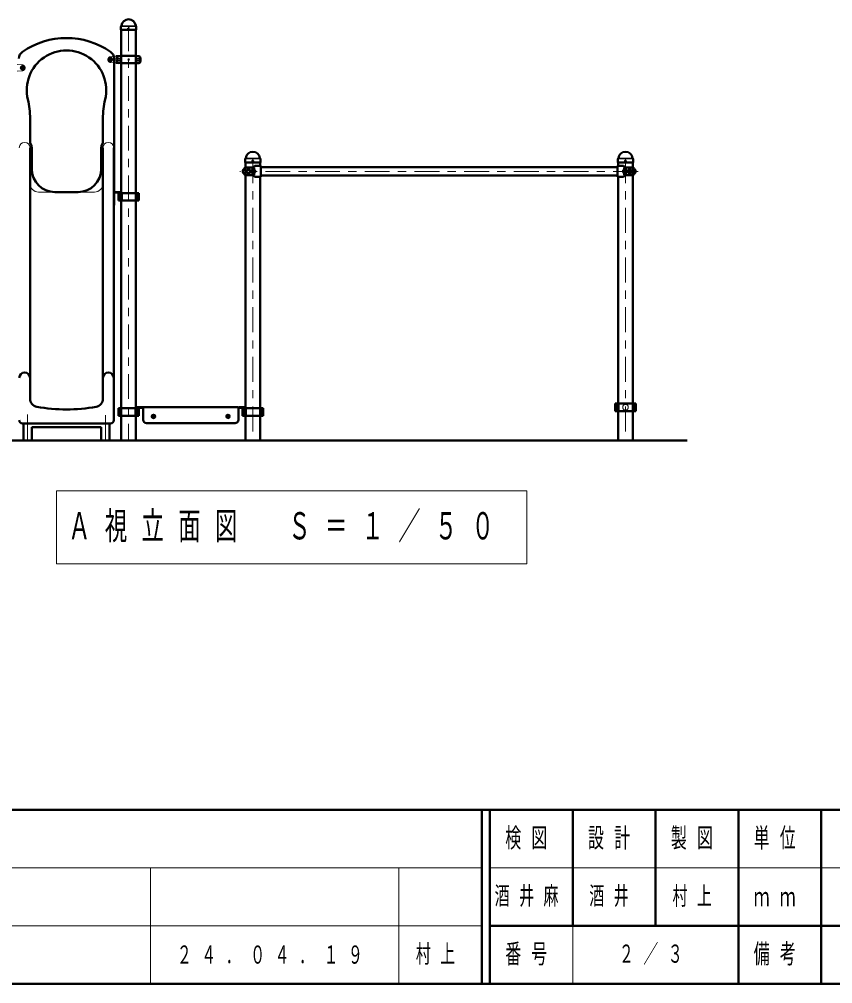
# Model space of a CAD drawing. Units: millimetres on the paper, scale 1:50. Extents: x -385 to 0, y -594 to 267.
# Drawn here: x -299.3 to -201.1, y -297 to -180.5 of the extents above; entities that cross this region are included whole.
import ezdxf

# ---------------------------------------------------------------- set-up
doc = ezdxf.new("R2010")
doc.units = ezdxf.units.MM
doc.linetypes.add('USER1', pattern=[4.5, 2.5, -2])
doc.linetypes.add('USER2', pattern=[6, 3, -1, 1, -1])
doc.layers.add('LY_1', color=140, linetype='Continuous', lineweight=50)
doc.styles.add('ＭＳ ゴシック', font='')
doc.styles.get('ＭＳ ゴシック').set_extended_font_data('MS Gothic')

msp = doc.modelspace()

# ---------------------------------------------------------------- linework, layer by layer
at = {"layer": 'LY_1'}
for p, q in [((-287.062, -181.797), (-287.053, -181.4)), ((-287.029, -181.342), (-287.007, -181.32)), ((-285.236, -181.342), (-285.258, -181.32)), ((-285.204, -181.797), (-285.212, -181.4)), ((-287.052, -181.807), (-287.062, -181.797)), ((-287.052, -181.807), (-285.213, -181.807)), ((-287.024, -231.387), (-287.024, -181.807)), ((-285.242, -231.387), (-285.242, -181.807)), ((-285.204, -181.797), (-285.213, -181.807)), ((-287.053, -184.937), (-287.683, -184.992)), ((-285.213, -184.937), (-287.053, -184.937)), ((-285.213, -184.937), (-284.897, -184.964)), ((-299.013, -186.341), (-298.933, -186.294)), ((-299.013, -186.341), (-299.013, -186.433)), ((-298.933, -186.294), (-298.853, -186.341)), ((-298.853, -186.341), (-298.853, -186.433)), ((-288.413, -185.341), (-288.333, -185.294)), ((-288.413, -185.341), (-288.413, -185.433)), ((-288.413, -185.433), (-288.333, -185.479)), ((-288.333, -185.294), (-288.253, -185.341)), ((-288.333, -185.479), (-288.253, -185.433)), ((-288.253, -185.341), (-288.253, -185.433)), ((-287.883, -197.387), (-287.883, -185.27)), ((-287.053, -185.837), (-287.683, -185.782)), ((-285.213, -185.837), (-287.053, -185.837)), ((-285.213, -185.837), (-284.897, -185.809)), ((-299.013, -186.433), (-298.933, -186.479)), ((-298.933, -186.479), (-298.853, -186.433)), ((-298.033, -195.289), (-298.033, -192.504)), ((-289.233, -195.289), (-289.233, -192.504)), ((-298.033, -226.34), (-298.033, -196.037)), ((-297.833, -196.024), (-297.833, -197.387)), ((-289.433, -196.023), (-289.433, -197.387)), ((-289.233, -226.34), (-289.233, -196.037)), ((-287.933, -228.947), (-287.933, -196.037)), ((-297.833, -196.887), (-297.833, -198.587)), ((-289.433, -196.887), (-289.433, -198.587)), ((-287.883, -202.987), (-287.883, -196.887)), ((-272.062, -197.797), (-272.053, -197.4)), ((-272.052, -197.807), (-272.062, -197.797)), ((-272.052, -197.807), (-270.213, -197.807)), ((-272.029, -197.342), (-272.007, -197.32)), ((-272.024, -231.387), (-272.024, -197.807)), ((-270.236, -197.342), (-270.258, -197.32)), ((-270.242, -198.237), (-270.242, -197.807)), ((-270.204, -197.797), (-270.213, -197.807)), ((-270.204, -197.797), (-270.212, -197.4)), ((-227.062, -197.797), (-227.053, -197.4)), ((-227.052, -197.807), (-227.062, -197.797)), ((-227.052, -197.807), (-225.213, -197.807)), ((-227.029, -197.342), (-227.007, -197.32)), ((-227.024, -198.237), (-227.024, -197.807)), ((-225.236, -197.342), (-225.258, -197.32)), ((-225.242, -231.387), (-225.242, -197.807)), ((-225.204, -197.797), (-225.213, -197.807)), ((-225.204, -197.797), (-225.212, -197.4)), ((-272.267, -198.687), (-272.273, -198.687)), ((-272.267, -199.087), (-272.273, -199.087)), ((-272.055, -198.437), (-271.203, -198.437)), ((-271.456, -198.703), (-271.797, -198.686)), ((-271.456, -199.07), (-271.797, -199.088)), ((-271.456, -198.703), (-271.456, -199.07)), ((-271.163, -198.477), (-271.163, -199.297)), ((-270.962, -198.437), (-271.082, -198.437)), ((-271.082, -198.437), (-271.082, -199.337)), ((-270.962, -198.437), (-270.962, -199.337)), ((-270.962, -198.707), (-270.962, -199.067)), ((-270.962, -198.707), (-270.942, -198.707)), ((-270.962, -199.067), (-270.942, -199.067)), ((-270.158, -198.237), (-270.882, -198.237)), ((-270.842, -198.807), (-270.842, -198.967)), ((-270.158, -198.237), (-270.158, -199.537)), ((-227.108, -198.401), (-270.158, -198.401)), ((-227.108, -198.237), (-226.384, -198.237)), ((-227.108, -198.237), (-227.108, -199.537)), ((-226.424, -198.807), (-226.424, -198.967)), ((-226.304, -198.707), (-226.324, -198.707)), ((-226.304, -199.067), (-226.324, -199.067)), ((-226.304, -198.437), (-226.184, -198.437)), ((-226.304, -198.437), (-226.304, -199.337)), ((-226.304, -198.707), (-226.304, -199.067)), ((-226.184, -198.437), (-226.184, -199.337)), ((-226.103, -198.477), (-226.103, -199.297)), ((-225.211, -198.437), (-226.063, -198.437)), ((-225.809, -198.703), (-225.468, -198.686)), ((-225.809, -198.703), (-225.809, -199.07)), ((-225.809, -199.07), (-225.468, -199.088)), ((-224.998, -198.687), (-224.993, -198.687)), ((-224.998, -199.087), (-224.993, -199.087)), ((-272.053, -199.337), (-271.203, -199.337)), ((-270.962, -199.337), (-271.082, -199.337)), ((-270.158, -199.537), (-270.882, -199.537)), ((-270.242, -231.387), (-270.242, -199.537)), ((-227.108, -199.373), (-270.158, -199.373)), ((-227.108, -199.537), (-226.384, -199.537)), ((-227.024, -231.387), (-227.024, -199.537)), ((-226.304, -199.337), (-226.184, -199.337)), ((-225.213, -199.337), (-226.063, -199.337)), ((-295.033, -201.387), (-292.233, -201.387)), ((-287.024, -201.387), (-287.883, -201.387)), ((-287.024, -201.433), (-287.883, -201.433)), ((-287.369, -201.507), (-284.896, -201.507)), ((-287.369, -201.507), (-287.369, -202.407)), ((-287.369, -202.407), (-284.896, -202.407)), ((-287.213, -201.507), (-287.213, -202.407)), ((-287.154, -201.507), (-287.154, -202.407)), ((-286.967, -201.507), (-286.967, -202.407)), ((-285.063, -201.507), (-285.063, -202.407)), ((-284.896, -201.507), (-284.896, -202.407)), ((-227.369, -226.937), (-224.896, -226.937)), ((-227.369, -226.937), (-227.369, -227.837)), ((-227.213, -226.937), (-227.213, -227.837)), ((-227.154, -226.937), (-227.154, -227.837)), ((-226.967, -226.937), (-226.967, -227.837)), ((-225.063, -226.937), (-225.063, -227.837)), ((-224.896, -226.937), (-224.896, -227.837)), ((-284.896, -227.507), (-287.369, -227.507)), ((-287.369, -227.507), (-287.369, -228.407)), ((-287.203, -227.507), (-287.203, -228.407)), ((-285.298, -227.507), (-285.298, -228.407)), ((-285.242, -227.387), (-284.383, -227.387)), ((-285.242, -227.433), (-284.383, -227.433)), ((-285.111, -227.507), (-285.111, -228.407)), ((-285.052, -227.507), (-285.052, -228.407)), ((-284.896, -227.507), (-284.896, -228.407)), ((-284.383, -227.447), (-284.383, -228.887)), ((-284.323, -227.387), (-272.943, -227.387)), ((-272.024, -227.387), (-272.883, -227.387)), ((-272.024, -227.433), (-272.883, -227.433)), ((-272.883, -227.447), (-272.883, -228.887)), ((-272.369, -227.507), (-269.896, -227.507)), ((-272.369, -227.507), (-272.369, -228.407)), ((-272.213, -227.507), (-272.213, -228.407)), ((-272.154, -227.507), (-272.154, -228.407)), ((-271.967, -227.507), (-271.967, -228.407)), ((-270.063, -227.507), (-270.063, -228.407)), ((-269.896, -227.507), (-269.896, -228.407)), ((-227.369, -227.837), (-224.896, -227.837)), ((-298.933, -229.347), (-288.333, -229.347)), ((-298.833, -229.347), (-298.833, -231.387)), ((-288.433, -229.347), (-288.433, -231.387)), ((-284.896, -228.407), (-287.369, -228.407)), ((-283.983, -229.287), (-278.633, -229.287)), ((-283.213, -228.441), (-283.133, -228.394)), ((-283.213, -228.441), (-283.213, -228.533)), ((-283.213, -228.533), (-283.133, -228.579)), ((-283.133, -228.394), (-283.053, -228.441)), ((-283.133, -228.579), (-283.053, -228.533)), ((-283.053, -228.441), (-283.053, -228.533)), ((-278.633, -229.287), (-273.283, -229.287)), ((-274.213, -228.441), (-274.133, -228.394)), ((-274.213, -228.441), (-274.213, -228.533)), ((-274.213, -228.533), (-274.133, -228.579)), ((-274.133, -228.394), (-274.053, -228.441)), ((-274.133, -228.579), (-274.053, -228.533)), ((-274.053, -228.441), (-274.053, -228.533)), ((-272.369, -228.407), (-269.896, -228.407)), ((-297.833, -229.785), (-297.833, -231.387)), ((-297.833, -229.785), (-289.433, -229.785)), ((-289.433, -229.785), (-289.433, -231.387)), ((-243.5, -276), (-243.5, -297)), ((-242.5, -276), (-242.5, -297)), ((-232.5, -276), (-232.5, -290)), ((-222.5, -276), (-222.5, -290)), ((-212.5, -276), (-212.5, -297)), ((-202.5, -276), (-202.5, -290)), ((-242.5, -290), (0, -290)), ((-202.5, -290), (-202.5, -297))]:
    msp.add_line(p, q, dxfattribs=at)
at = {"layer": 'LY_1', "color": 7, "lineweight": 13}
for p, q in [((-287.026, -181.377), (-285.239, -181.377)), ((-286.99, -181.307), (-285.278, -181.307)), ((-287.467, -185.572), (-287.467, -185.202)), ((-287.098, -185.202), (-287.467, -185.202)), ((-287.098, -185.572), (-287.467, -185.572)), ((-285.167, -185.202), (-284.798, -185.202)), ((-285.167, -185.572), (-284.798, -185.572)), ((-284.798, -185.572), (-284.798, -185.202)), ((-298.033, -196.037), (-298.033, -200.387)), ((-289.233, -196.037), (-289.233, -200.387)), ((-287.933, -196.037), (-287.933, -196.687)), ((-272.026, -197.377), (-270.239, -197.377)), ((-271.99, -197.307), (-270.278, -197.307)), ((-227.026, -197.377), (-225.239, -197.377)), ((-226.99, -197.307), (-225.278, -197.307)), ((-297.033, -201.387), (-290.233, -201.387)), ((-294.827, -237.485), (-294.827, -246.285)), ((-238.027, -237.485), (-294.827, -237.485)), ((-238.027, -246.285), (-238.027, -237.485)), ((-294.827, -246.285), (-238.027, -246.285)), ((-385, -283), (-243.5, -283)), ((-283.5, -283), (-283.5, -297)), ((-253.5, -283), (-253.5, -297)), ((-242.5, -283), (-187.5, -283)), ((-385, -290), (-243.5, -290)), ((-232.5, -290), (-232.5, -297))]:
    msp.add_line(p, q, dxfattribs=at)
at = {"layer": 'LY_1', "color": 7, "linetype": 'USER2', "lineweight": 13}
for p, q in [((-286.133, -181.377), (-286.133, -231.387)), ((-271.133, -197.297), (-271.133, -231.387)), ((-226.133, -197.297), (-226.133, -231.387)), ((-224.612, -198.887), (-272.698, -198.887)), ((-298.333, -228.236), (-298.333, -231.387)), ((-288.933, -228.348), (-288.933, -231.387))]:
    msp.add_line(p, q, dxfattribs=at)
at = {"layer": 'LY_1', "color": 7, "linetype": 'USER1', "lineweight": 13}
for p, q in [((-287.683, -184.992), (-288.313, -185.038)), ((-287.033, -184.957), (-287.033, -185.817)), ((-285.233, -184.957), (-285.233, -185.817)), ((-299.583, -185.992), (-298.952, -186.038)), ((-287.683, -185.782), (-288.313, -185.735)), ((-299.583, -186.782), (-298.952, -186.735)), ((-272.033, -198.457), (-272.033, -199.317)), ((-271.462, -198.987), (-271.462, -198.787)), ((-271.462, -198.787), (-270.962, -198.787)), ((-271.462, -198.987), (-270.962, -198.987)), ((-271.292, -198.712), (-271.456, -198.703)), ((-271.292, -199.062), (-271.456, -199.07)), ((-271.443, -198.717), (-271.443, -199.057)), ((-271.283, -198.717), (-271.443, -198.717)), ((-271.283, -199.057), (-271.443, -199.057)), ((-271.283, -198.722), (-271.283, -199.052)), ((-271.163, -198.767), (-271.283, -198.767)), ((-271.163, -199.007), (-271.283, -199.007)), ((-270.962, -198.767), (-271.082, -198.767)), ((-270.962, -199.007), (-271.082, -199.007)), ((-226.304, -198.767), (-226.184, -198.767)), ((-225.804, -198.787), (-226.304, -198.787)), ((-225.804, -198.987), (-226.304, -198.987)), ((-226.304, -199.007), (-226.184, -199.007)), ((-226.103, -198.767), (-225.983, -198.767)), ((-226.103, -199.007), (-225.983, -199.007)), ((-225.983, -198.717), (-225.823, -198.717)), ((-225.983, -198.722), (-225.983, -199.052)), ((-225.983, -199.057), (-225.823, -199.057)), ((-225.973, -198.712), (-225.809, -198.703)), ((-225.973, -199.062), (-225.809, -199.07)), ((-225.823, -198.717), (-225.823, -199.057)), ((-225.804, -198.987), (-225.804, -198.787)), ((-225.233, -198.457), (-225.233, -199.317))]:
    msp.add_line(p, q, dxfattribs=at)
at = {"layer": 'LY_1', "color": 7}
for p, q in [((-218.693, -231.387), (-332.22, -231.387)), ((-385, -276), (0, -276)), ((-385, -297), (0, -297))]:
    msp.add_line(p, q, dxfattribs=at)
at = {"layer": 'LY_1'}
for centre, radius in [((-286.133, -181.647), 0.06), ((-288.333, -185.387), 0.21), ((-298.933, -186.387), 0.21), ((-271.133, -197.647), 0.06), ((-226.133, -197.647), 0.06), ((-283.133, -228.487), 0.21), ((-274.133, -228.487), 0.21)]:
    msp.add_circle(centre, radius, dxfattribs=at)
at = {"layer": 'LY_1', "color": 7, "lineweight": 13}
for centre, radius in [((-288.333, -185.387), 0.24), ((-298.933, -186.387), 0.24), ((-298.933, -186.387), 0.11), ((-288.333, -185.387), 0.11), ((-287.283, -185.387), 0.185), ((-287.283, -185.387), 0.1), ((-286.133, -185.387), 0.1), ((-284.983, -185.387), 0.185), ((-284.983, -185.387), 0.1), ((-283.133, -228.487), 0.24), ((-274.133, -228.487), 0.24), ((-283.133, -228.487), 0.11), ((-274.133, -228.487), 0.11)]:
    msp.add_circle(centre, radius, dxfattribs=at)
at = {"layer": 'LY_1', "color": 7, "linetype": 'USER1', "lineweight": 13}
for centre, radius in [((-298.933, -186.387), 0.15), ((-298.933, -186.387), 0.125), ((-288.333, -185.387), 0.15), ((-288.333, -185.387), 0.125), ((-226.133, -227.387), 0.34), ((-283.133, -228.487), 0.125), ((-274.133, -228.487), 0.125)]:
    msp.add_circle(centre, radius, dxfattribs=at)
at = {"layer": 'LY_1'}
for centre, radius, start, end in [((-286.133, -181.387), 0.864, 90, 173.3676), ((-286.133, -181.387), 0.864, 6.6324, 90), ((-286.969, -181.402), 0.084, 135, 178.99605), ((-287.046, -181.281), 0.056, 315, 353.3676), ((-285.219, -181.281), 0.056, 186.6324, 225), ((-285.296, -181.402), 0.084, 1.00395, 45), ((-293.633, -192.133), 9.346, 55.31079, 124.68922), ((-298.383, -185.27), 1, 123.36701, 180), ((-293.633, -189.087), 4.8, 346.64882, 193.35118), ((-288.883, -185.27), 1, 0, 56.63299), ((-286.583, -185.387), 1, 163.80375, 196.19625), ((-287.351, -185.164), 0.2, 95, 163.80375), ((-284.914, -185.164), 0.2, 16.19625, 85), ((-285.683, -185.387), 1, 343.80375, 16.19625), ((-287.351, -185.61), 0.2, 196.19625, 265), ((-284.914, -185.61), 0.2, 275, 343.80375), ((-308.033, -192.504), 10, 0, 13.35118), ((-279.233, -192.504), 10, 166.64882, 180), ((-297.433, -195.289), 0.6, 180, 210.45035), ((-298.683, -196.024), 0.85, 0, 30.45035), ((-288.583, -196.024), 0.85, 149.54965, 180), ((-289.833, -195.289), 0.6, 329.54965, 0), ((-271.133, -197.387), 0.864, 90, 173.3676), ((-271.133, -197.387), 0.864, 6.6324, 90), ((-226.133, -197.387), 0.864, 90, 173.3676), ((-226.133, -197.387), 0.864, 6.6324, 90), ((-271.969, -197.402), 0.084, 135, 178.99605), ((-272.046, -197.281), 0.056, 315, 353.3676), ((-270.219, -197.281), 0.056, 186.6324, 225), ((-270.296, -197.402), 0.084, 1.00395, 45), ((-226.969, -197.402), 0.084, 135, 178.99605), ((-227.046, -197.281), 0.056, 315, 353.3676), ((-225.219, -197.281), 0.056, 186.6324, 225), ((-225.296, -197.402), 0.084, 1.00395, 45), ((-295.033, -198.587), 2.8, 180, 270), ((-292.233, -198.587), 2.8, 270, 0), ((-272.033, -198.887), 0.32, 143.1301, 216.8699), ((-272.033, -198.887), 0.3, 154.44159, 205.55841), ((-271.04, -199.361), 1.4, 140.22094, 154.44159), ((-271.04, -198.412), 1.4, 205.55841, 219.77906), ((-272.273, -198.707), 0.02, 90, 143.1301), ((-272.273, -199.067), 0.02, 216.8699, 270), ((-272.055, -198.517), 0.08, 90, 140.22094), ((-271.601, -198.887), 0.278, 154.69944, 205.30056), ((-270.587, -199.366), 1.4, 151.38495, 154.69944), ((-270.587, -198.407), 1.4, 205.30056, 208.61505), ((-271.798, -198.705), 0.02, 87, 151.38495), ((-271.798, -199.068), 0.02, 208.61505, 273), ((-271.203, -198.477), 0.04, 0, 90), ((-270.882, -198.437), 0.2, 90, 180), ((-270.942, -198.807), 0.1, 0, 90), ((-270.942, -198.967), 0.1, 270, 0), ((-226.324, -198.807), 0.1, 90, 180), ((-226.324, -198.967), 0.1, 180, 270), ((-226.384, -198.437), 0.2, 0, 90), ((-226.063, -198.477), 0.04, 90, 180), ((-225.467, -198.705), 0.02, 28.61505, 93), ((-225.467, -199.068), 0.02, 267, 331.38495), ((-226.678, -199.366), 1.4, 25.30055, 28.61505), ((-226.678, -198.407), 1.4, 331.38495, 334.69945), ((-225.664, -198.887), 0.278, 334.69945, 25.30055), ((-225.211, -198.517), 0.08, 39.77906, 90), ((-226.225, -199.361), 1.4, 25.55841, 39.77906), ((-226.225, -198.412), 1.4, 320.22094, 334.44159), ((-224.993, -198.707), 0.02, 36.8699, 90), ((-224.993, -199.067), 0.02, 270, 323.1301), ((-225.233, -198.887), 0.32, 323.1301, 36.8699), ((-225.233, -198.887), 0.3, 334.44159, 25.55841), ((-272.055, -199.257), 0.08, 219.77906, 270), ((-271.203, -199.297), 0.04, 270, 0), ((-270.882, -199.337), 0.2, 180, 270), ((-226.384, -199.337), 0.2, 270, 0), ((-226.063, -199.297), 0.04, 180, 270), ((-225.211, -199.257), 0.08, 270, 320.22094), ((-298.683, -223.823), 0.65, 0, 180), ((-288.583, -223.823), 0.65, 0, 180), ((-297.033, -226.34), 1, 180, 259.69155), ((-290.233, -226.34), 1, 280.30845, 0), ((-293.633, -207.647), 20, 259.69155, 280.30845), ((-284.323, -227.447), 0.06, 90, 180), ((-272.943, -227.447), 0.06, 0, 90), ((-298.933, -228.947), 0.4, 180, 270), ((-288.333, -228.947), 0.4, 270, 0), ((-283.983, -228.887), 0.4, 180, 270), ((-273.283, -228.887), 0.4, 270, 0)]:
    msp.add_arc(centre, radius, start, end, dxfattribs=at)
at = {"layer": 'LY_1', "color": 7, "linetype": 'USER1', "lineweight": 13}
for centre, radius, start, end in [((-288.283, -185.387), 0.35, 95, 265), ((-287.053, -184.957), 0.02, 0, 91.98888), ((-298.982, -186.387), 0.35, 275, 85), ((-287.053, -185.817), 0.02, 270, 0), ((-272.053, -198.457), 0.02, 0, 91.98888), ((-271.293, -198.722), 0.01, 0, 88), ((-271.293, -198.722), 0.01, 0, 88), ((-271.293, -199.052), 0.01, 272, 0), ((-271.293, -199.052), 0.01, 273, 0), ((-225.973, -198.722), 0.01, 92, 180), ((-225.973, -198.722), 0.01, 92, 180), ((-225.973, -199.052), 0.01, 180, 267), ((-225.973, -199.052), 0.01, 180, 268), ((-225.213, -198.457), 0.02, 88.01112, 180), ((-272.053, -199.317), 0.02, 270, 0), ((-225.213, -199.317), 0.02, 180, 270)]:
    msp.add_arc(centre, radius, start, end, dxfattribs=at)
at = {"layer": 'LY_1', "color": 7, "lineweight": 13}
for centre, radius, start, end in [((-289.658, -185.387), 2.567, 355.87048, 4.12952), ((-282.607, -185.387), 2.567, 175.87048, 184.12952), ((-298.683, -196.037), 0.65, 0, 180), ((-288.583, -196.037), 0.65, 0, 180), ((-297.033, -200.387), 1, 180, 270), ((-290.233, -200.387), 1, 270, 0)]:
    msp.add_arc(centre, radius, start, end, dxfattribs=at)

# ---------------------------------------------------------------- texts
at = {"layer": 'LY_1', "color": 7, "style": 'ＭＳ ゴシック'}
for s, insert, char_height, attachment_point in [('\\T1.64;\\W0.6;Ａ視立面図\u3000Ｓ＝１／５０', (-293.427, -241.885), 3.299, 4), ('\\T1.64;\\W0.6;検図', (-237.5, -279.5), 2.346, 5), ('\\T1.64;\\W0.6;設計', (-227.5, -279.5), 2.346, 5), ('\\T1.64;\\W0.6;製図', (-217.5, -279.5), 2.346, 5), ('\\T1.64;\\W0.6;単位', (-207.5, -279.5), 2.346, 5), ('\\T1.64;\\W0.6;酒井麻', (-237.5, -286.5), 2.199, 5), ('\\T1.64;\\W0.6;酒井', (-230.5, -286.5), 2.199, 4), ('\\T1.64;\\W0.6;村上', (-217.5, -286.5), 2.199, 5), ('\\T1.64;\\W0.6;ｍｍ', (-207.5, -286.5), 2.346, 5), ('\\T1.64;\\W0.6;２４．０４．１９', (-268.5, -293.5), 2.199, 5), ('\\T1.64;\\W0.6;村上', (-248.5, -293.5), 2.199, 5), ('\\T1.64;\\W0.6;番号', (-237.5, -293.5), 2.346, 5), ('\\T1.64;\\W0.6;２／３', (-222.5, -293.5), 2.199, 5), ('\\T1.64;\\W0.6;備考', (-207.5, -293.5), 2.346, 5)]:
    msp.add_mtext(s, dxfattribs=dict(at, insert=insert, char_height=char_height, attachment_point=attachment_point))

doc.saveas('drawing.dxf')
